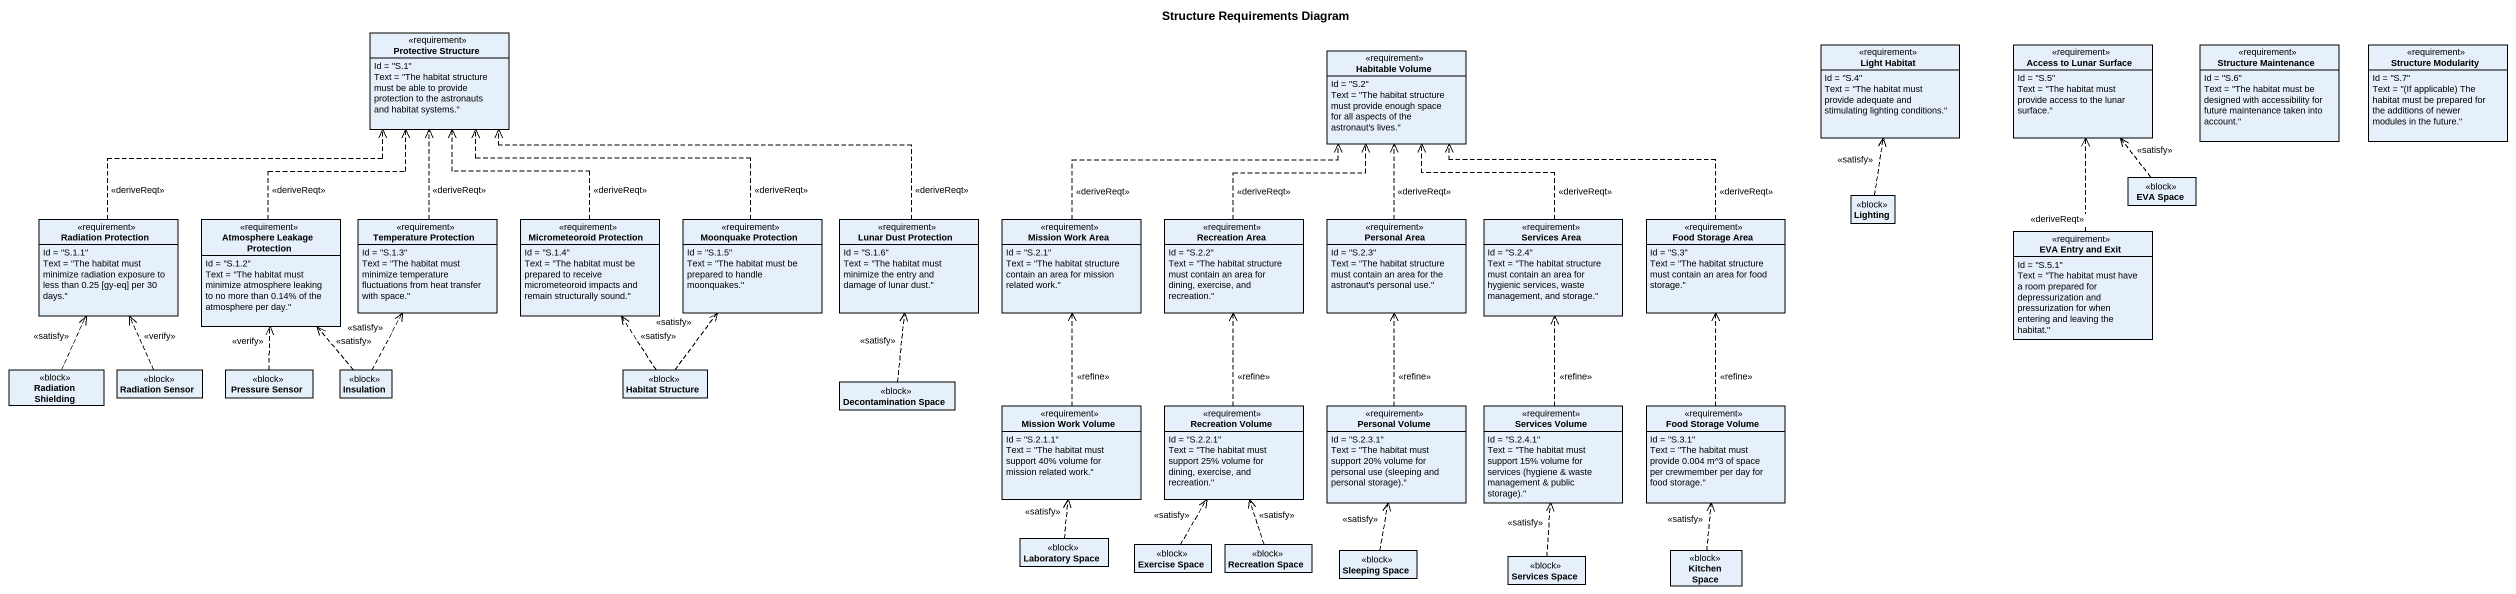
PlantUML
@startuml
title Structure Requirements Diagram
hide circle
hide empty members
class "Protective Structure" as Protective_Structure <<requirement>> {
  Id = "S.1"
  Text = "The habitat structure must be able to provide protection to the astronauts and habitat systems."
}
class "Habitable Volume" as Habitable_Volume <<requirement>> {
  Id = "S.2"
  Text = "The habitat structure must provide enough space for all aspects of the astronaut's lives."
}
class "Light Habitat" as Light_Habitat <<requirement>> {
  Id = "S.4"
  Text = "The habitat must provide adequate and stimulating lighting conditions."
}
class "Access to Lunar Surface" as Access_to_Lunar_Surface <<requirement>> {
  Id = "S.5"
  Text = "The habitat must provide access to the lunar surface."
}
class "Structure Maintenance" as Structure_Maintenance <<requirement>> {
  Id = "S.6"
  Text = "The habitat must be designed with accessibility for future maintenance taken into account."
}
class "Structure Modularity" as Structure_Modularity <<requirement>> {
  Id = "S.7"
  {field} Text = "(If applicable) The habitat must be prepared for the additions of newer modules in the future."
}
class "EVA Space" as EVA_Space <<block>>
class "Radiation Protection" as Radiation_Protection <<requirement>> {
  Id = "S.1.1"
  Text = "The habitat must minimize radiation exposure to less than 0.25 [gy-eq] per 30 days."
}
class "Atmosphere Leakage Protection" as Atmosphere_Leakage <<requirement>> {
  Id = "S.1.2"
  Text = "The habitat must minimize atmosphere leaking to no more than 0.14% of the atmosphere per day."
}
class "Temperature Protection" as Temperature_Protection <<requirement>> {
  Id = "S.1.3"
  Text = "The habitat must minimize temperature fluctuations from heat transfer with space."
}
class "Micrometeoroid Protection" as Micrometeoroid_Protection <<requirement>> {
  Id = "S.1.4"
  Text = "The habitat must be prepared to receive micrometeoroid impacts and remain structurally sound."
}
class "Moonquake Protection" as Moonquake_Protection <<requirement>> {
  Id = "S.1.5"
  Text = "The habitat must be prepared to handle moonquakes."
}
class "Lunar Dust Protection" as Lunar_Dust_Protection <<requirement>> {
  Id = "S.1.6"
  Text = "The habitat must minimize the entry and damage of lunar dust."
}
class "Mission Work Area" as Mission_Work_Area <<requirement>> {
  Id = "S.2.1"
  Text = "The habitat structure contain an area for mission related work."
}
class "Recreation Area" as Recreation_Area <<requirement>> {
  Id = "S.2.2"
  Text = "The habitat structure must contain an area for dining, exercise, and recreation."
}
class "Personal Area" as Personal_Area <<requirement>> {
  Id = "S.2.3"
  Text = "The habitat structure must contain an area for the astronaut's personal use."
}
class "Services Area" as Services_Area <<requirement>> {
  Id = "S.2.4"
  Text = "The habitat structure must contain an area for hygienic services, waste management, and storage."
}
class "Food Storage Area" as Food_Storage_Area <<requirement>> {
  Id = "S.3"
  Text = "The habitat structure must contain an area for food storage."
}
class Lighting <<block>>
class "EVA Entry and Exit" as EVA_Entry_and_Exit <<requirement>> {
  Id = "S.5.1"
  Text = "The habitat must have a room prepared for depressurization and pressurization for when entering and leaving the habitat."
}
class "Radiation Shielding" as Radiation_Shielding <<block>>
class "Radiation Sensor" as Radiation_Sensor <<block>>
class "Pressure Sensor" as Pressure_Sensor <<block>>
class Insulation <<block>>
class "Habitat Structure" as Habitat_Structure <<block>>
class "Decontamination Space" as Decontamination_Space <<block>>
class "Mission Work Volume" as Mission_Work_Volume <<requirement>> {
  Id = "S.2.1.1"
  Text = "The habitat must support 40% volume for mission related work."
}
class "Recreation Volume" as Recreation_Volume <<requirement>> {
  Id = "S.2.2.1"
  Text = "The habitat must support 25% volume for dining, exercise, and recreation."
}
class "Personal Volume" as Personal_Volume <<requirement>> {
  Id = "S.2.3.1"
  {field} Text = "The habitat must support 20% volume for personal use (sleeping and personal storage)."
}
class "Services Volume" as Services_Volume <<requirement>> {
  Id = "S.2.4.1"
  {field} Text = "The habitat must support 15% volume for services (hygiene & waste management & public storage)."
}
class "Food Storage Volume" as Food_Storage_Volume <<requirement>> {
  Id = "S.3.1"
  Text = "The habitat must provide 0.004 m^3 of space per crewmember per day for food storage."
}
class "Laboratory Space" as Laboratory_Space <<block>>
class "Exercise Space" as Exercise_Space <<block>>
class "Recreation Space" as Recreation_Space <<block>>
class "Sleeping Space" as Sleeping_Space <<block>>
class "Services Space" as Services_Space <<block>>
class "Kitchen Space" as Kitchen_Space <<block>>
EVA_Space .up.> Access_to_Lunar_Surface : <<satisfy>>
Radiation_Protection .right.> Protective_Structure : <<deriveReqt>>
Atmosphere_Leakage .up.> Protective_Structure : <<deriveReqt>>
Temperature_Protection .up.> Protective_Structure : <<deriveReqt>>
Micrometeoroid_Protection .up.> Protective_Structure : <<deriveReqt>>
Moonquake_Protection .left.> Protective_Structure : <<deriveReqt>>
Lunar_Dust_Protection .left.> Protective_Structure : <<deriveReqt>>
Mission_Work_Area .right.> Habitable_Volume : <<deriveReqt>>
Recreation_Area .up.> Habitable_Volume : <<deriveReqt>>
Personal_Area .up.> Habitable_Volume : <<deriveReqt>>
Services_Area .up.> Habitable_Volume : <<deriveReqt>>
Food_Storage_Area .left.> Habitable_Volume : <<deriveReqt>>
Lighting .up.> Light_Habitat : <<satisfy>>
EVA_Entry_and_Exit .up.> Access_to_Lunar_Surface : <<deriveReqt>>
Radiation_Shielding .up.> Radiation_Protection : <<satisfy>>
Radiation_Sensor .up.> Radiation_Protection : <<verify>>
Pressure_Sensor .up.> Atmosphere_Leakage : <<verify>>
Insulation .up.> Atmosphere_Leakage : <<satisfy>>
Insulation .up.> Temperature_Protection : <<satisfy>>
Habitat_Structure .up.> Micrometeoroid_Protection : <<satisfy>>
Habitat_Structure .up.> Moonquake_Protection : <<satisfy>>
Decontamination_Space .up.> Lunar_Dust_Protection : <<satisfy>>
Mission_Work_Volume .up.> Mission_Work_Area : <<refine>>
Recreation_Volume .up.> Recreation_Area : <<refine>>
Personal_Volume .up.> Personal_Area : <<refine>>
Services_Volume .up.> Services_Area : <<refine>>
Food_Storage_Volume .up.> Food_Storage_Area : <<refine>>
Laboratory_Space .up.> Mission_Work_Volume : <<satisfy>>
Exercise_Space .up.> Recreation_Volume : <<satisfy>>
Recreation_Space .up.> Recreation_Volume : <<satisfy>>
Sleeping_Space .up.> Personal_Volume : <<satisfy>>
Services_Space .up.> Services_Volume : <<satisfy>>
Kitchen_Space .up.> Food_Storage_Volume : <<satisfy>>
@enduml
